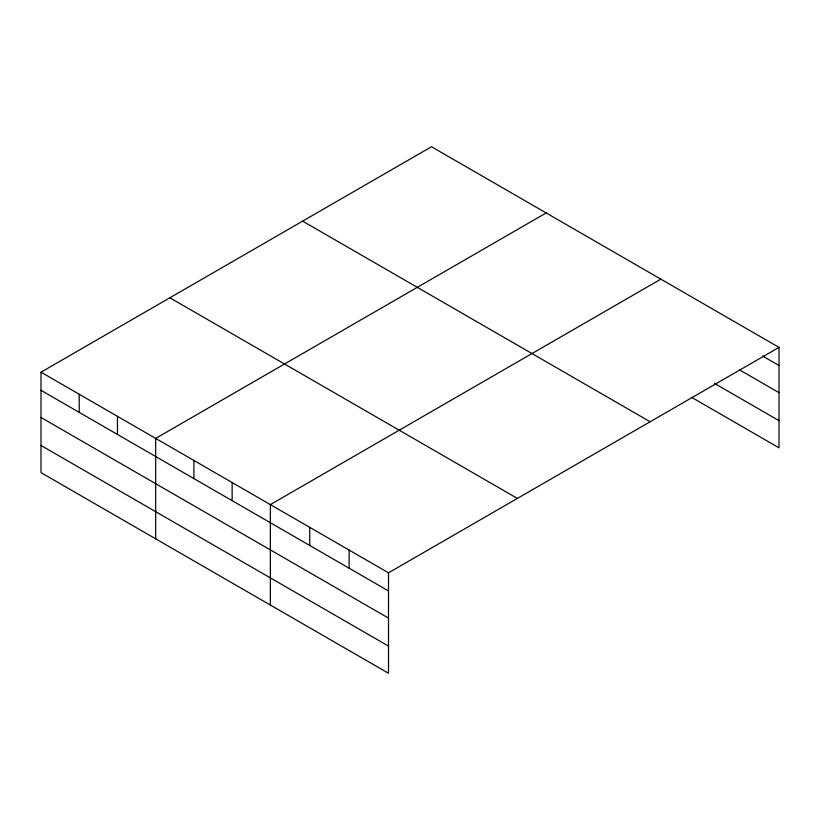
<?xml version="1.0" encoding="UTF-8"?>
<svg xmlns="http://www.w3.org/2000/svg" width="820" height="820" viewBox="0 0 820 820"><rect width="100%" height="100%" fill="white"/><g stroke="black" fill="none" stroke-linecap="round" stroke-linejoin="round"><path stroke-width="1.23" d="M691.475 397.28L779 447.812L779 347.372L431.494 146.739L41 372.188L41 472.627L388.506 673.261L388.506 572.821L41 372.188M546.171 212.944L155.677 438.392L155.677 538.842M660.848 279.159L270.354 504.607L270.354 605.047M388.506 572.821L779 347.372M762.59 356.023L779 365.494M739.62 369.922L779 392.657M714.456 383.381L779 420.65M302.631 221.133L650.137 421.767M169.863 297.793L517.369 498.416M41 390.31L388.506 590.943M41 417.482L388.506 618.106M41 445.465L388.506 646.098M349.125 550.076L349.125 568.209M309.734 527.342L309.734 545.464M232.132 482.539L232.132 500.661M193.899 460.471L193.899 478.593M117.455 416.324L117.455 434.456M79.222 394.256L79.222 412.388"/></g></svg>
